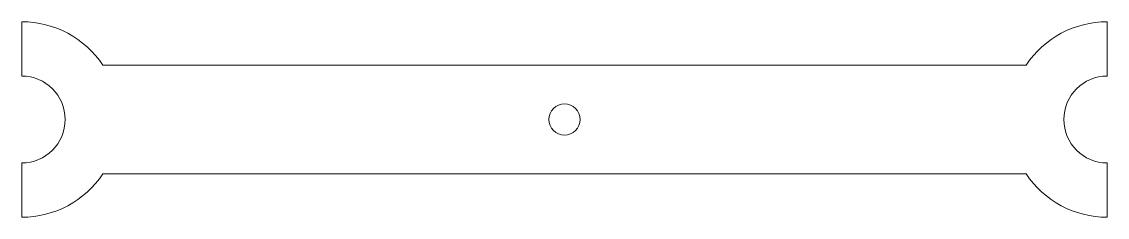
# Model space of a CAD drawing. Header units: millimetres. Extents: x -50 to 50, y -9 to 9.
import ezdxf

# ---------------------------------------------------------------- set-up
doc = ezdxf.new("R2010")
doc.units = ezdxf.units.MM

msp = doc.modelspace()

# ---------------------------------------------------------------- linework, layer by layer
at = {"color": 7, "linetype": 'Continuous', "lineweight": 15}
for p, q in [((-50, 9), (-50, 4)), ((50, 4), (50, 9)), ((42.52, 5), (-42.52, 5)), ((-50, -4), (-50, -9)), ((50, -9), (50, -4)), ((-42.52, -5), (42.52, -5))]:
    msp.add_line(p, q, dxfattribs=at)
msp.add_circle((0, 0), 1.43, dxfattribs=at)
for centre, radius, start, end in [((-50, 0), 9, 33.749, 90), ((50, 0), 9, 90, 146.251), ((-50, 0), 4, 270, 90), ((50, 0), 4, 90, 270), ((-50, 0), 9, 270, 326.251), ((50, 0), 9, 213.749, 270)]:
    msp.add_arc(centre, radius, start, end, dxfattribs=at)

doc.saveas('drawing.dxf')
